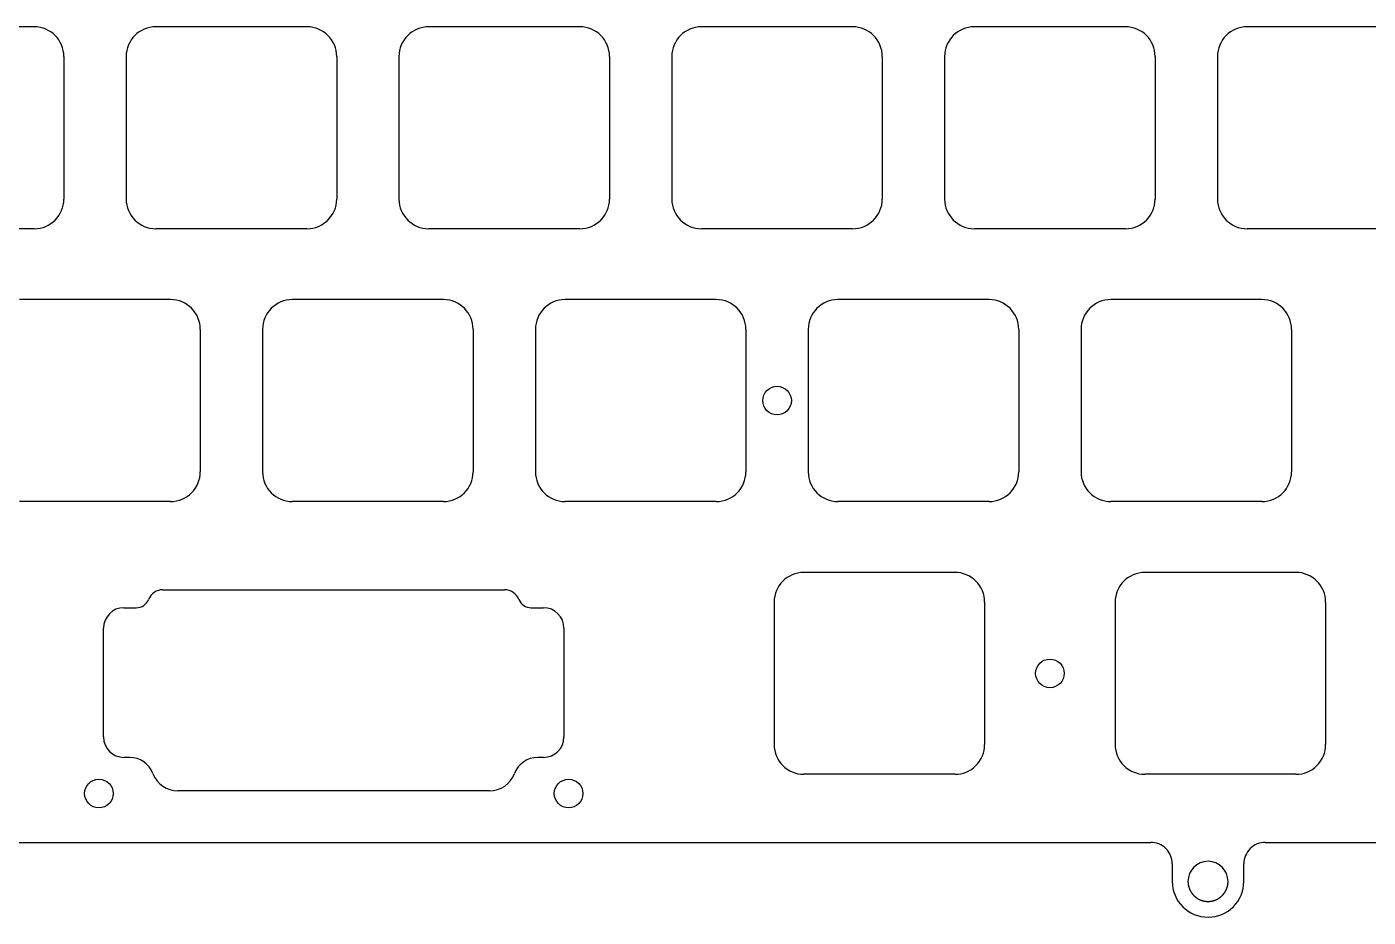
# Model space of a CAD drawing. Header units: millimetres. Extents: x -10 to 277, y -93 to 22.
# Drawn here: x 133.3 to 227, y -93.2 to -31 of the extents above; entities that cross this region are included whole.
import ezdxf

# ---------------------------------------------------------------- set-up
doc = ezdxf.new("R2010")
doc.units = ezdxf.units.MM
doc.layers.add('Edge.Cuts', color=53, linetype='CONTINUOUS', true_color=0xc8a339)

msp = doc.modelspace()

# ---------------------------------------------------------------- linework, layer by layer
at = {"layer": 'Edge.Cuts', "linetype": 'CONTINUOUS'}
for p, q in [((133.8625, -31.05), (123.3125, -31.05)), ((152.9125, -31.05), (142.3625, -31.05)), ((171.9625, -31.05), (161.4125, -31.05)), ((191.0125, -31.05), (180.4625, -31.05)), ((210.0625, -31.05), (199.5125, -31.05)), ((229.1125, -31.05), (218.5625, -31.05)), ((135.9375, -33.125), (135.9375, -43.075)), ((140.2875, -33.125), (140.2875, -43.075)), ((154.9875, -33.125), (154.9875, -43.075)), ((159.3375, -33.125), (159.3375, -43.075)), ((174.0375, -33.125), (174.0375, -43.075)), ((178.3875, -33.125), (178.3875, -43.075)), ((193.0875, -33.125), (193.0875, -43.075)), ((197.4375, -33.125), (197.4375, -43.075)), ((212.1375, -33.125), (212.1375, -43.075)), ((216.4875, -33.125), (216.4875, -43.075)), ((133.8625, -45.15), (123.3125, -45.15)), ((152.9125, -45.15), (142.3625, -45.15)), ((171.9625, -45.15), (161.4125, -45.15)), ((191.0125, -45.15), (180.4625, -45.15)), ((210.0625, -45.15), (199.5125, -45.15)), ((229.1125, -45.15), (218.5625, -45.15)), ((143.3875, -50.1), (132.8375, -50.1)), ((162.4375, -50.1), (151.8875, -50.1)), ((181.4875, -50.1), (170.9375, -50.1)), ((200.5375, -50.1), (189.9875, -50.1)), ((219.5875, -50.1), (209.0375, -50.1)), ((145.4625, -52.175), (145.4625, -62.125)), ((149.8125, -52.175), (149.8125, -62.125)), ((164.5125, -52.175), (164.5125, -62.125)), ((168.8625, -52.175), (168.8625, -62.125)), ((183.5625, -52.175), (183.5625, -62.125)), ((187.9125, -52.175), (187.9125, -62.125)), ((202.6125, -52.175), (202.6125, -62.125)), ((206.9625, -52.175), (206.9625, -62.125)), ((221.6625, -52.175), (221.6625, -62.125)), ((143.3875, -64.2), (132.8375, -64.2)), ((162.4375, -64.2), (151.8875, -64.2)), ((181.4875, -64.2), (170.9375, -64.2)), ((200.5375, -64.2), (189.9875, -64.2)), ((219.5875, -64.2), (209.0375, -64.2)), ((54.8705, -88), (211.8295, -88)), ((219.8295, -88), (270.6, -88)), ((213.3295, -89.5), (213.3295, -90.725023)), ((218.3295, -90.725023), (218.3295, -89.5)), ((214.4295, -90.725023), (214.42951, -90.730399)), ((214.42951, -90.730399), (214.42954, -90.735796)), ((214.42954, -90.735796), (214.429591, -90.741159)), ((214.429591, -90.741159), (214.429661, -90.746542)), ((214.429661, -90.746542), (214.429752, -90.751893)), ((214.429752, -90.751893), (214.429863, -90.757263)), ((214.429863, -90.757263), (214.429993, -90.762601)), ((214.429993, -90.762601), (214.430145, -90.76796)), ((214.430145, -90.76796), (214.430315, -90.773287)), ((214.430315, -90.773287), (214.430506, -90.778633)), ((214.430506, -90.778633), (214.430717, -90.78395)), ((214.430717, -90.78395), (214.430948, -90.789285)), ((214.430948, -90.789285), (214.431198, -90.794592)), ((214.431198, -90.794592), (214.43147, -90.799917)), ((214.43147, -90.799917), (214.43176, -90.805214)), ((214.43176, -90.805214), (214.432071, -90.810528)), ((214.432071, -90.810528), (214.432401, -90.815816)), ((214.432401, -90.815816), (214.432752, -90.821121)), ((214.432752, -90.821121), (214.433122, -90.8264)), ((214.433122, -90.8264), (214.433513, -90.831696)), ((214.433513, -90.831696), (214.433922, -90.836967)), ((214.433922, -90.836967), (214.434353, -90.842254)), ((214.434353, -90.842254), (214.434802, -90.847517)), ((214.434802, -90.847517), (214.435273, -90.852796)), ((217.223181, -90.858647), (217.224139, -90.848191)), ((217.224139, -90.848191), (217.225017, -90.837722)), ((217.225017, -90.837722), (217.225817, -90.827239)), ((217.225817, -90.827239), (217.226539, -90.816741)), ((217.226539, -90.816741), (217.227182, -90.806228)), ((217.227182, -90.806228), (217.227747, -90.795698)), ((217.227747, -90.795698), (217.228233, -90.785151)), ((217.228233, -90.785151), (217.22864, -90.774586)), ((217.22864, -90.774586), (217.228969, -90.764002)), ((217.228969, -90.764002), (217.229219, -90.753399)), ((217.229219, -90.753399), (217.22939, -90.742774)), ((217.22939, -90.742774), (217.229482, -90.732127)), ((217.229482, -90.732127), (217.2295, -90.725023)), ((214.435273, -90.852796), (214.435762, -90.858052)), ((214.435762, -90.858052), (214.436272, -90.863323)), ((214.436272, -90.863323), (214.436801, -90.868571)), ((214.436801, -90.868571), (214.437351, -90.873834)), ((214.437351, -90.873834), (214.437919, -90.879076)), ((214.437919, -90.879076), (214.43851, -90.884332)), ((214.43851, -90.884332), (214.439117, -90.889566)), ((214.439117, -90.889566), (214.439747, -90.894816)), ((214.439747, -90.894816), (214.440395, -90.900044)), ((214.440395, -90.900044), (214.441065, -90.905287)), ((214.441065, -90.905287), (214.441752, -90.910509)), ((214.441752, -90.910509), (214.442462, -90.915746)), ((214.442462, -90.915746), (214.443189, -90.920962)), ((214.443189, -90.920962), (214.443939, -90.926192)), ((214.443939, -90.926192), (214.444706, -90.931403)), ((214.444706, -90.931403), (214.445495, -90.936628)), ((214.445495, -90.936628), (214.446302, -90.941834)), ((214.446302, -90.941834), (214.447131, -90.947053)), ((214.447131, -90.947053), (214.447978, -90.952253)), ((214.447978, -90.952253), (214.448848, -90.957467)), ((214.448848, -90.957467), (214.449734, -90.962663)), ((214.449734, -90.962663), (214.450644, -90.967872)), ((214.450644, -90.967872), (214.45157, -90.973063)), ((214.45157, -90.973063), (214.45252, -90.978267)), ((214.45252, -90.978267), (214.453486, -90.983454)), ((214.453486, -90.983454), (214.454476, -90.988653)), ((214.454476, -90.988653), (214.455483, -90.993836)), ((214.455483, -90.993836), (214.456512, -90.99903)), ((214.456512, -90.99903), (214.457559, -91.004209)), ((214.457559, -91.004209), (214.458629, -91.0094)), ((214.458629, -91.0094), (214.459716, -91.014575)), ((214.459716, -91.014575), (214.460827, -91.019761)), ((214.460827, -91.019761), (214.461954, -91.024933)), ((214.461954, -91.024933), (214.463105, -91.030115)), ((214.463105, -91.030115), (214.464272, -91.035283)), ((214.464272, -91.035283), (214.465463, -91.040462)), ((214.465463, -91.040462), (214.466672, -91.045627)), ((214.466672, -91.045627), (214.467903, -91.050802)), ((214.467903, -91.050802), (214.469152, -91.055964)), ((214.469152, -91.055964), (214.470424, -91.061136)), ((214.470424, -91.061136), (214.471714, -91.066295)), ((214.471714, -91.066295), (214.473026, -91.071464)), ((214.473026, -91.071464), (214.474357, -91.076619)), ((214.474357, -91.076619), (214.47571, -91.081786)), ((214.47571, -91.081786), (214.477081, -91.086939)), ((214.477081, -91.086939), (214.478476, -91.092102)), ((214.478476, -91.092102), (214.479887, -91.097253)), ((214.479887, -91.097253), (214.481323, -91.102413)), ((214.481323, -91.102413), (214.482776, -91.107562)), ((214.482776, -91.107562), (214.484252, -91.11272)), ((214.484252, -91.11272), (214.4855, -91.117023)), ((214.4855, -91.117023), (214.486993, -91.122108)), ((214.486993, -91.122108), (214.488511, -91.127202)), ((214.488511, -91.127202), (214.490043, -91.132277)), ((214.490043, -91.132277), (214.4916, -91.137361)), ((214.4916, -91.137361), (214.493171, -91.142425)), ((214.493171, -91.142425), (214.494766, -91.147498)), ((214.494766, -91.147498), (214.496376, -91.152551)), ((214.496376, -91.152551), (214.498009, -91.157613)), ((214.498009, -91.157613), (214.499657, -91.162654)), ((214.499657, -91.162654), (214.501329, -91.167703)), ((214.501329, -91.167703), (214.503016, -91.172732)), ((214.503016, -91.172732), (214.504726, -91.177769)), ((214.504726, -91.177769), (214.506451, -91.182785)), ((214.506451, -91.182785), (214.508199, -91.187808)), ((214.508199, -91.187808), (214.509961, -91.192811)), ((214.509961, -91.192811), (214.511748, -91.197821)), ((214.511748, -91.197821), (214.513548, -91.20281)), ((214.513548, -91.20281), (214.515372, -91.207805)), ((214.515372, -91.207805), (214.517209, -91.21278)), ((214.517209, -91.21278), (214.519071, -91.217761)), ((214.519071, -91.217761), (214.520946, -91.222722)), ((214.520946, -91.222722), (214.522845, -91.227688)), ((214.522845, -91.227688), (214.524757, -91.232633)), ((214.524757, -91.232633), (214.526693, -91.237584)), ((214.526693, -91.237584), (214.528643, -91.242514)), ((214.528643, -91.242514), (214.530616, -91.247449)), ((214.530616, -91.247449), (214.532603, -91.252363)), ((214.532603, -91.252363), (214.534613, -91.257282)), ((214.534613, -91.257282), (214.536636, -91.262181)), ((214.536636, -91.262181), (214.538683, -91.267083)), ((214.538683, -91.267083), (214.540743, -91.271965)), ((214.540743, -91.271965), (214.542827, -91.276851)), ((214.542827, -91.276851), (214.544923, -91.281717)), ((214.544923, -91.281717), (214.547043, -91.286586)), ((214.547043, -91.286586), (214.549176, -91.291434)), ((214.549176, -91.291434), (214.551333, -91.296286)), ((214.551333, -91.296286), (214.553502, -91.301117)), ((214.553502, -91.301117), (214.555695, -91.305951)), ((214.555695, -91.305951), (214.5579, -91.310765)), ((214.5579, -91.310765), (214.560129, -91.315581)), ((214.560129, -91.315581), (214.562371, -91.320377)), ((214.562371, -91.320377), (214.564635, -91.325176)), ((214.564635, -91.325176), (214.566913, -91.329954)), ((214.566913, -91.329954), (214.569214, -91.334734)), ((214.569214, -91.334734), (214.571527, -91.339494)), ((214.571527, -91.339494), (214.573863, -91.344255)), ((214.573863, -91.344255), (214.576212, -91.348997)), ((214.576212, -91.348997), (214.578584, -91.35374)), ((214.578584, -91.35374), (214.580969, -91.358463)), ((214.580969, -91.358463), (214.583376, -91.363187)), ((214.583376, -91.363187), (214.585796, -91.367891)), ((214.585796, -91.367891), (214.58824, -91.372596)), ((214.58824, -91.372596), (214.590695, -91.377281)), ((214.590695, -91.377281), (214.593173, -91.381968)), ((214.593173, -91.381968), (214.595664, -91.386634)), ((214.595664, -91.386634), (214.598178, -91.3913)), ((214.598178, -91.3913), (214.600704, -91.395947)), ((214.600704, -91.395947), (214.603253, -91.400594)), ((214.603253, -91.400594), (214.605813, -91.405221)), ((214.605813, -91.405221), (214.608398, -91.409849)), ((214.608398, -91.409849), (214.610993, -91.414457)), ((214.610993, -91.414457), (214.613612, -91.419064)), ((214.613612, -91.419064), (214.616243, -91.423652)), ((214.616243, -91.423652), (214.618897, -91.42824)), ((214.618897, -91.42824), (214.621563, -91.432808)), ((214.621563, -91.432808), (214.624252, -91.437376)), ((214.624252, -91.437376), (214.626952, -91.441924)), ((214.626952, -91.441924), (214.629676, -91.446471)), ((214.629676, -91.446471), (214.632411, -91.451)), ((214.632411, -91.451), (214.63517, -91.455527)), ((214.63517, -91.455527), (214.63794, -91.460035)), ((214.63794, -91.460035), (214.640733, -91.464541)), ((214.640733, -91.464541), (214.643537, -91.469029)), ((214.643537, -91.469029), (214.646365, -91.473515)), ((214.646365, -91.473515), (214.649204, -91.477983)), ((214.649204, -91.477983), (214.652066, -91.482448)), ((214.652066, -91.482448), (214.65494, -91.486895)), ((214.65494, -91.486895), (214.657836, -91.49134)), ((214.657836, -91.49134), (214.660744, -91.495766)), ((214.660744, -91.495766), (214.663675, -91.50019)), ((214.663675, -91.50019), (214.666618, -91.504596)), ((214.666618, -91.504596), (214.669583, -91.508999)), ((214.669583, -91.508999), (214.67256, -91.513384)), ((214.67256, -91.513384), (214.67556, -91.517766)), ((214.67556, -91.517766), (214.678572, -91.52213)), ((214.678572, -91.52213), (214.681606, -91.526492)), ((214.681606, -91.526492), (214.684651, -91.530835)), ((214.684651, -91.530835), (214.68772, -91.535175)), ((214.68772, -91.535175), (214.6908, -91.539497)), ((214.6908, -91.539497), (214.693902, -91.543816)), ((214.693902, -91.543816), (214.697017, -91.548117)), ((214.697017, -91.548117), (214.700154, -91.552416)), ((214.700154, -91.552416), (214.703302, -91.556695)), ((214.703302, -91.556695), (214.706473, -91.560972)), ((214.706473, -91.560972), (214.7095, -91.565023)), ((214.7095, -91.565023), (214.712627, -91.569176)), ((214.712627, -91.569176), (214.715777, -91.573326)), ((214.715777, -91.573326), (214.718944, -91.577464)), ((214.718944, -91.577464), (214.722133, -91.581599)), ((214.722133, -91.581599), (214.725338, -91.585723)), ((214.725338, -91.585723), (214.728566, -91.589842)), ((214.728566, -91.589842), (214.73181, -91.593949)), ((214.73181, -91.593949), (214.735075, -91.598052)), ((214.735075, -91.598052), (214.738357, -91.602142)), ((214.738357, -91.602142), (214.74166, -91.606228)), ((214.74166, -91.606228), (214.744979, -91.610301)), ((214.744979, -91.610301), (214.74832, -91.614368)), ((214.74832, -91.614368), (214.751675, -91.618423)), ((214.751675, -91.618423), (214.755052, -91.622472)), ((214.755052, -91.622472), (214.758443, -91.626507)), ((214.758443, -91.626507), (214.761856, -91.630536)), ((214.761856, -91.630536), (214.765283, -91.634551)), ((214.765283, -91.634551), (214.768732, -91.63856)), ((214.768732, -91.63856), (214.772194, -91.642554)), ((214.772194, -91.642554), (214.775677, -91.646543)), ((214.775677, -91.646543), (214.779174, -91.650516)), ((214.779174, -91.650516), (214.782692, -91.654482)), ((214.782692, -91.654482), (214.786222, -91.658433)), ((214.786222, -91.658433), (214.789774, -91.662377)), ((214.789774, -91.662377), (214.793338, -91.666305)), ((214.793338, -91.666305), (214.796923, -91.670227)), ((214.796923, -91.670227), (214.80052, -91.674131)), ((214.80052, -91.674131), (214.804138, -91.678029)), ((214.804138, -91.678029), (214.807767, -91.68191)), ((214.807767, -91.68191), (214.811417, -91.685783)), ((214.811417, -91.685783), (214.815078, -91.68964)), ((214.815078, -91.68964), (214.81876, -91.693488)), ((214.81876, -91.693488), (214.822453, -91.697319)), ((214.822453, -91.697319), (214.826166, -91.701142)), ((214.826166, -91.701142), (214.829889, -91.704948)), ((214.829889, -91.704948), (214.833633, -91.708745)), ((214.833633, -91.708745), (214.837387, -91.712524)), ((214.837387, -91.712524), (214.841161, -91.716295)), ((214.841161, -91.716295), (214.844945, -91.720047)), ((214.844945, -91.720047), (214.848748, -91.72379)), ((214.848748, -91.72379), (214.852562, -91.727515)), ((214.852562, -91.727515), (214.856395, -91.731232)), ((214.856395, -91.731232), (214.860237, -91.734929)), ((214.860237, -91.734929), (214.864098, -91.738617)), ((214.864098, -91.738617), (214.867969, -91.742286)), ((214.867969, -91.742286), (214.871859, -91.745945)), ((214.871859, -91.745945), (214.875757, -91.749585)), ((214.875757, -91.749585), (214.879675, -91.753216)), ((214.879675, -91.753216), (214.883601, -91.756827)), ((214.883601, -91.756827), (214.887546, -91.760428)), ((214.887546, -91.760428), (214.891499, -91.76401)), ((214.891499, -91.76401), (214.895471, -91.767581)), ((214.895471, -91.767581), (214.899451, -91.771132)), ((214.899451, -91.771132), (214.903449, -91.774674)), ((214.903449, -91.774674), (214.907455, -91.778194)), ((214.907455, -91.778194), (214.911479, -91.781705)), ((214.911479, -91.781705), (214.915511, -91.785195)), ((214.915511, -91.785195), (214.91956, -91.788675)), ((214.91956, -91.788675), (214.923617, -91.792134)), ((216.732485, -91.794588), (216.740587, -91.787692)), ((216.740587, -91.787692), (216.748638, -91.780733)), ((216.748638, -91.780733), (216.756638, -91.773713)), ((216.756638, -91.773713), (216.764586, -91.766633)), ((216.764586, -91.766633), (216.772482, -91.759492)), ((216.772482, -91.759492), (216.780325, -91.752292)), ((216.780325, -91.752292), (216.788112, -91.745034)), ((216.788112, -91.745034), (216.795845, -91.737718)), ((216.795845, -91.737718), (216.803521, -91.730346)), ((216.803521, -91.730346), (216.81114, -91.722918)), ((216.81114, -91.722918), (216.818701, -91.715436)), ((216.818701, -91.715436), (216.826202, -91.7079)), ((216.826202, -91.7079), (216.833644, -91.700311)), ((216.833644, -91.700311), (216.841024, -91.692671)), ((216.841024, -91.692671), (216.848342, -91.68498)), ((216.848342, -91.68498), (216.855597, -91.67724)), ((216.855597, -91.67724), (216.862788, -91.669451)), ((216.862788, -91.669451), (216.869914, -91.661616)), ((216.869914, -91.661616), (216.876973, -91.653735)), ((216.876973, -91.653735), (216.883965, -91.645809)), ((216.883965, -91.645809), (216.890889, -91.637841)), ((216.890889, -91.637841), (216.897743, -91.62983)), ((216.897743, -91.62983), (216.904527, -91.62178)), ((216.904527, -91.62178), (216.911239, -91.61369)), ((216.911239, -91.61369), (216.917879, -91.605563)), ((216.917879, -91.605563), (216.924445, -91.5974)), ((216.924445, -91.5974), (216.930936, -91.589203)), ((216.930936, -91.589203), (216.937352, -91.580973)), ((216.937352, -91.580973), (216.943691, -91.572711)), ((216.943691, -91.572711), (216.9495, -91.565023)), ((216.9495, -91.565023), (216.95583, -91.556516)), ((216.95583, -91.556516), (216.962092, -91.547968)), ((216.962092, -91.547968), (216.968286, -91.539377)), ((216.968286, -91.539377), (216.974411, -91.530746)), ((216.974411, -91.530746), (216.980468, -91.522073)), ((216.980468, -91.522073), (216.986457, -91.513359)), ((216.986457, -91.513359), (216.992377, -91.504603)), ((216.992377, -91.504603), (216.998228, -91.495807)), ((216.998228, -91.495807), (217.004011, -91.486971)), ((217.004011, -91.486971), (217.009725, -91.478093)), ((217.009725, -91.478093), (217.015371, -91.469176)), ((217.015371, -91.469176), (217.020947, -91.460218)), ((217.020947, -91.460218), (217.026455, -91.45122)), ((217.026455, -91.45122), (217.031893, -91.442183)), ((217.031893, -91.442183), (217.037262, -91.433106)), ((217.037262, -91.433106), (217.042562, -91.423989)), ((217.042562, -91.423989), (217.047793, -91.414834)), ((217.047793, -91.414834), (217.052953, -91.40564)), ((217.052953, -91.40564), (217.058045, -91.396408)), ((217.058045, -91.396408), (217.063066, -91.387137)), ((217.063066, -91.387137), (217.068017, -91.377828)), ((217.068017, -91.377828), (217.072898, -91.368482)), ((217.072898, -91.368482), (217.077708, -91.359099)), ((217.077708, -91.359099), (217.082448, -91.349679)), ((217.082448, -91.349679), (217.087117, -91.340222)), ((217.087117, -91.340222), (217.091715, -91.33073)), ((217.091715, -91.33073), (217.096242, -91.321201)), ((217.096242, -91.321201), (217.100697, -91.311638)), ((217.100697, -91.311638), (217.105081, -91.30204)), ((217.105081, -91.30204), (217.109392, -91.292407)), ((217.109392, -91.292407), (217.113632, -91.282741)), ((217.113632, -91.282741), (217.117799, -91.273042)), ((217.117799, -91.273042), (217.121894, -91.26331)), ((217.121894, -91.26331), (217.125915, -91.253546)), ((217.125915, -91.253546), (217.129864, -91.243751)), ((217.129864, -91.243751), (217.133739, -91.233925)), ((217.133739, -91.233925), (217.13754, -91.22407)), ((217.13754, -91.22407), (217.141268, -91.214185)), ((217.141268, -91.214185), (217.144921, -91.204271)), ((217.144921, -91.204271), (217.148499, -91.19433)), ((217.148499, -91.19433), (217.152002, -91.184362)), ((217.152002, -91.184362), (217.15543, -91.174369)), ((217.15543, -91.174369), (217.158783, -91.16435)), ((217.158783, -91.16435), (217.16206, -91.154307)), ((217.16206, -91.154307), (217.16526, -91.144242)), ((217.16526, -91.144242), (217.168384, -91.134155)), ((217.168384, -91.134155), (217.171431, -91.124047)), ((217.171431, -91.124047), (217.1735, -91.117023)), ((217.1735, -91.117023), (217.176451, -91.106762)), ((217.176451, -91.106762), (217.179321, -91.096496)), ((217.179321, -91.096496), (217.182109, -91.086227)), ((217.182109, -91.086227), (217.184816, -91.075954)), ((217.184816, -91.075954), (217.187442, -91.065676)), ((217.187442, -91.065676), (217.189987, -91.055393)), ((217.189987, -91.055393), (217.192451, -91.045105)), ((217.192451, -91.045105), (217.194835, -91.034811)), ((217.194835, -91.034811), (217.197138, -91.024512)), ((217.197138, -91.024512), (217.199361, -91.014206)), ((217.199361, -91.014206), (217.201505, -91.003894)), ((217.201505, -91.003894), (217.203568, -90.993576)), ((217.203568, -90.993576), (217.205552, -90.98325)), ((217.205552, -90.98325), (217.207456, -90.972917)), ((217.207456, -90.972917), (217.20928, -90.962576)), ((217.20928, -90.962576), (217.211026, -90.952227)), ((217.211026, -90.952227), (217.212692, -90.941869)), ((217.212692, -90.941869), (217.214279, -90.931503)), ((217.214279, -90.931503), (217.215787, -90.921127)), ((217.215787, -90.921127), (217.217216, -90.910741)), ((217.217216, -90.910741), (217.218567, -90.900345)), ((217.218567, -90.900345), (217.219838, -90.889938)), ((217.219838, -90.889938), (217.221031, -90.879519)), ((217.221031, -90.879519), (217.222146, -90.869089)), ((217.222146, -90.869089), (217.223181, -90.858647)), ((214.923617, -91.792134), (214.927692, -91.795582)), ((214.927692, -91.795582), (214.931773, -91.799009)), ((214.931773, -91.799009), (214.935873, -91.802426)), ((214.935873, -91.802426), (214.939979, -91.805822)), ((214.939979, -91.805822), (214.944103, -91.809206)), ((214.944103, -91.809206), (214.948233, -91.81257)), ((214.948233, -91.81257), (214.95238, -91.815922)), ((214.95238, -91.815922), (214.956534, -91.819253)), ((214.956534, -91.819253), (214.960705, -91.822572)), ((214.960705, -91.822572), (214.964882, -91.82587)), ((214.964882, -91.82587), (214.969076, -91.829157)), ((214.969076, -91.829157), (214.973275, -91.832422)), ((214.973275, -91.832422), (214.977492, -91.835675)), ((214.977492, -91.835675), (214.981714, -91.838907)), ((214.981714, -91.838907), (214.985953, -91.842127)), ((214.985953, -91.842127), (214.990197, -91.845325)), ((214.990197, -91.845325), (214.994458, -91.848511)), ((214.994458, -91.848511), (214.998724, -91.851676)), ((214.998724, -91.851676), (215.003007, -91.854828)), ((215.003007, -91.854828), (215.007293, -91.857958)), ((215.007293, -91.857958), (215.011597, -91.861076)), ((215.011597, -91.861076), (215.015905, -91.864172)), ((215.015905, -91.864172), (215.02023, -91.867255)), ((215.02023, -91.867255), (215.024558, -91.870317)), ((215.024558, -91.870317), (215.028904, -91.873365)), ((215.028904, -91.873365), (215.033252, -91.876392)), ((215.033252, -91.876392), (215.037618, -91.879406)), ((215.037618, -91.879406), (215.041986, -91.882398)), ((215.041986, -91.882398), (215.046372, -91.885376)), ((215.046372, -91.885376), (215.05076, -91.888333)), ((215.05076, -91.888333), (215.055165, -91.891277)), ((215.055165, -91.891277), (215.059572, -91.894198)), ((215.059572, -91.894198), (215.063996, -91.897106)), ((215.063996, -91.897106), (215.068423, -91.899992)), ((215.068423, -91.899992), (215.072866, -91.902864)), ((215.072866, -91.902864), (215.077311, -91.905715)), ((215.077311, -91.905715), (215.081773, -91.908551)), ((215.081773, -91.908551), (215.086237, -91.911366)), ((215.086237, -91.911366), (215.090716, -91.914166)), ((215.090716, -91.914166), (215.095199, -91.916945)), ((215.095199, -91.916945), (215.099696, -91.91971)), ((215.099696, -91.91971), (215.104196, -91.922452)), ((215.104196, -91.922452), (215.108712, -91.92518)), ((215.108712, -91.92518), (215.113229, -91.927887)), ((215.113229, -91.927887), (215.117762, -91.930579)), ((215.117762, -91.930579), (215.122297, -91.933249)), ((215.122297, -91.933249), (215.126847, -91.935905)), ((215.126847, -91.935905), (215.131399, -91.938538)), ((215.131399, -91.938538), (215.135966, -91.941157)), ((215.135966, -91.941157), (215.140535, -91.943754)), ((215.140535, -91.943754), (215.145119, -91.946337)), ((215.145119, -91.946337), (215.149704, -91.948897)), ((215.149704, -91.948897), (215.154305, -91.951443)), ((215.154305, -91.951443), (215.158907, -91.953966)), ((215.158907, -91.953966), (215.163523, -91.956475)), ((215.163523, -91.956475), (215.170676, -91.960317)), ((215.170676, -91.960317), (215.17532, -91.962782)), ((215.17532, -91.962782), (215.179977, -91.965232)), ((215.179977, -91.965232), (215.184646, -91.967665)), ((215.184646, -91.967665), (215.189328, -91.970083)), ((215.189328, -91.970083), (215.19402, -91.972483)), ((215.19402, -91.972483), (215.198726, -91.974868)), ((215.198726, -91.974868), (215.203442, -91.977236)), ((215.203442, -91.977236), (215.208171, -91.979587)), ((215.208171, -91.979587), (215.21291, -91.981921)), ((215.21291, -91.981921), (215.217662, -91.98424)), ((215.217662, -91.98424), (215.222422, -91.98654)), ((215.222422, -91.98654), (215.227196, -91.988824)), ((215.227196, -91.988824), (215.231978, -91.99109)), ((215.231978, -91.99109), (215.236772, -91.99334)), ((215.236772, -91.99334), (215.241575, -91.995572)), ((215.241575, -91.995572), (215.24639, -91.997787)), ((215.24639, -91.997787), (215.251212, -91.999983)), ((215.251212, -91.999983), (215.256047, -92.002163)), ((215.256047, -92.002163), (215.260888, -92.004325)), ((215.260888, -92.004325), (215.265742, -92.00647)), ((215.265742, -92.00647), (215.270602, -92.008595)), ((215.270602, -92.008595), (215.275474, -92.010704)), ((215.275474, -92.010704), (215.280352, -92.012794)), ((215.280352, -92.012794), (215.285241, -92.014867)), ((215.285241, -92.014867), (215.290136, -92.016921)), ((215.290136, -92.016921), (215.295043, -92.018958)), ((215.295043, -92.018958), (215.299954, -92.020975)), ((215.299954, -92.020975), (215.304877, -92.022975)), ((215.304877, -92.022975), (215.309804, -92.024955)), ((215.309804, -92.024955), (215.314743, -92.026918)), ((215.314743, -92.026918), (215.319685, -92.028862)), ((215.319685, -92.028862), (215.324638, -92.030787)), ((215.324638, -92.030787), (215.329595, -92.032693)), ((215.329595, -92.032693), (215.334563, -92.034582)), ((215.334563, -92.034582), (215.339533, -92.03645)), ((215.339533, -92.03645), (215.344514, -92.038301)), ((215.344514, -92.038301), (215.349498, -92.040131)), ((215.349498, -92.040131), (215.354492, -92.041944)), ((215.354492, -92.041944), (215.359488, -92.043737)), ((215.359488, -92.043737), (215.364494, -92.045511)), ((215.364494, -92.045511), (215.369502, -92.047265)), ((215.369502, -92.047265), (215.37452, -92.049001)), ((215.37452, -92.049001), (215.379539, -92.050717)), ((215.379539, -92.050717), (215.384568, -92.052415)), ((215.384568, -92.052415), (215.389598, -92.054091)), ((215.389598, -92.054091), (215.394637, -92.05575)), ((215.394637, -92.05575), (215.399677, -92.057388)), ((215.399677, -92.057388), (215.404726, -92.059008)), ((215.404726, -92.059008), (215.409775, -92.060607)), ((215.409775, -92.060607), (215.414833, -92.062188)), ((215.414833, -92.062188), (215.41989, -92.063747)), ((215.41989, -92.063747), (215.424957, -92.065289)), ((215.424957, -92.065289), (215.430023, -92.066809)), ((215.430023, -92.066809), (215.435097, -92.068311)), ((215.435097, -92.068311), (215.44017, -92.069791)), ((215.44017, -92.069791), (215.445252, -92.071254)), ((215.445252, -92.071254), (215.450332, -92.072695)), ((215.450332, -92.072695), (215.455421, -92.074117)), ((215.455421, -92.074117), (215.460507, -92.075518)), ((215.460507, -92.075518), (215.465602, -92.076901)), ((215.465602, -92.076901), (215.470694, -92.078262)), ((215.470694, -92.078262), (215.475795, -92.079605)), ((215.475795, -92.079605), (215.484884, -92.081946)), ((215.484884, -92.081946), (215.495077, -92.084493)), ((215.495077, -92.084493), (215.505303, -92.086967)), ((215.505303, -92.086967), (215.515561, -92.089365)), ((215.515561, -92.089365), (215.525849, -92.091688)), ((215.525849, -92.091688), (215.536165, -92.093936)), ((215.536165, -92.093936), (215.546509, -92.096108)), ((215.546509, -92.096108), (215.556878, -92.098204)), ((215.556878, -92.098204), (215.562072, -92.099223)), ((215.562072, -92.099223), (215.567272, -92.100222)), ((215.567272, -92.100222), (215.572477, -92.101203)), ((215.572477, -92.101203), (215.577688, -92.102164)), ((215.577688, -92.102164), (215.582904, -92.103106)), ((215.582904, -92.103106), (215.588126, -92.104028)), ((215.588126, -92.104028), (215.593352, -92.104931)), ((215.593352, -92.104931), (215.598583, -92.105814)), ((215.598583, -92.105814), (215.603819, -92.106678)), ((215.603819, -92.106678), (215.609059, -92.107523)), ((215.609059, -92.107523), (215.614303, -92.108348)), ((215.614303, -92.108348), (215.619551, -92.109153)), ((215.619551, -92.109153), (215.624803, -92.109938)), ((215.624803, -92.109938), (215.630059, -92.110704)), ((215.630059, -92.110704), (215.635318, -92.11145)), ((215.635318, -92.11145), (215.64058, -92.112177)), ((215.64058, -92.112177), (215.645845, -92.112883)), ((215.645845, -92.112883), (215.651114, -92.11357)), ((215.651114, -92.11357), (215.656384, -92.114237)), ((215.656384, -92.114237), (215.661658, -92.114884)), ((215.661658, -92.114884), (215.666933, -92.115511)), ((215.666933, -92.115511), (215.672212, -92.116119)), ((215.672212, -92.116119), (215.677491, -92.116706)), ((215.677491, -92.116706), (215.682773, -92.117273)), ((215.682773, -92.117273), (215.688055, -92.117821)), ((215.688055, -92.117821), (215.69334, -92.118349)), ((215.69334, -92.118349), (215.698625, -92.118856)), ((215.698625, -92.118856), (215.703913, -92.119344)), ((215.703913, -92.119344), (215.709199, -92.119811)), ((215.709199, -92.119811), (215.714488, -92.120259)), ((215.714488, -92.120259), (215.719776, -92.120686)), ((215.719776, -92.120686), (215.725066, -92.121093)), ((215.725066, -92.121093), (215.730353, -92.121481)), ((215.730353, -92.121481), (215.735643, -92.121848)), ((215.735643, -92.121848), (215.740931, -92.122195)), ((215.740931, -92.122195), (215.74622, -92.122522)), ((215.74622, -92.122522), (215.751506, -92.122829)), ((215.751506, -92.122829), (215.756794, -92.123116)), ((215.756794, -92.123116), (215.762078, -92.123383)), ((215.762078, -92.123383), (215.767364, -92.123629)), ((215.767364, -92.123629), (215.772646, -92.123856)), ((215.772646, -92.123856), (215.777929, -92.124062)), ((215.777929, -92.124062), (215.783207, -92.124249)), ((215.783207, -92.124249), (215.788486, -92.124415)), ((215.788486, -92.124415), (215.793761, -92.124561)), ((215.793761, -92.124561), (215.799036, -92.124687)), ((215.799036, -92.124687), (215.804306, -92.124793)), ((215.804306, -92.124793), (215.809576, -92.124879)), ((215.809576, -92.124879), (215.814841, -92.124945)), ((215.814841, -92.124945), (215.820106, -92.124991)), ((215.820106, -92.124991), (215.8295, -92.125023)), ((215.8295, -92.125023), (215.840005, -92.124983)), ((215.840005, -92.124983), (215.850522, -92.124863)), ((215.850522, -92.124863), (215.86105, -92.124663)), ((215.86105, -92.124663), (215.871588, -92.124383)), ((215.871588, -92.124383), (215.882135, -92.124022)), ((215.882135, -92.124022), (215.892689, -92.123582)), ((215.892689, -92.123582), (215.903249, -92.123061)), ((215.903249, -92.123061), (215.913813, -92.12246)), ((215.913813, -92.12246), (215.92438, -92.121778)), ((215.92438, -92.121778), (215.934949, -92.121017)), ((215.934949, -92.121017), (215.945518, -92.120175)), ((215.945518, -92.120175), (215.956085, -92.119253)), ((215.956085, -92.119253), (215.966649, -92.118251)), ((215.966649, -92.118251), (215.97721, -92.117169)), ((215.97721, -92.117169), (215.987764, -92.116008)), ((215.987764, -92.116008), (215.998311, -92.114767)), ((215.998311, -92.114767), (216.00885, -92.113446)), ((216.00885, -92.113446), (216.019378, -92.112046)), ((216.019378, -92.112046), (216.029894, -92.110567)), ((216.029894, -92.110567), (216.040397, -92.109009)), ((216.040397, -92.109009), (216.050885, -92.107372)), ((216.050885, -92.107372), (216.061357, -92.105657)), ((216.061357, -92.105657), (216.066587, -92.10477)), ((216.066587, -92.10477), (216.071812, -92.103864)), ((216.071812, -92.103864), (216.077032, -92.102938)), ((216.077032, -92.102938), (216.082247, -92.101993)), ((216.082247, -92.101993), (216.087456, -92.101028)), ((216.087456, -92.101028), (216.092661, -92.100044)), ((216.092661, -92.100044), (216.09786, -92.099041)), ((216.09786, -92.099041), (216.103053, -92.098019)), ((216.103053, -92.098019), (216.10824, -92.096977)), ((216.10824, -92.096977), (216.113421, -92.095916)), ((216.113421, -92.095916), (216.118595, -92.094836)), ((216.118595, -92.094836), (216.123764, -92.093737)), ((216.123764, -92.093737), (216.128925, -92.092619)), ((216.128925, -92.092619), (216.13408, -92.091482)), ((216.13408, -92.091482), (216.139227, -92.090326)), ((216.139227, -92.090326), (216.144367, -92.089151)), ((216.144367, -92.089151), (216.1495, -92.087958)), ((216.1495, -92.087958), (216.154626, -92.086745)), ((216.154626, -92.086745), (216.159742, -92.085514)), ((216.159742, -92.085514), (216.164852, -92.084264)), ((216.164852, -92.084264), (216.174115, -92.081946)), ((216.174115, -92.081946), (216.184296, -92.079319)), ((216.184296, -92.079319), (216.194467, -92.076612)), ((216.194467, -92.076612), (216.204627, -92.073826)), ((216.204627, -92.073826), (216.214775, -92.070959)), ((216.214775, -92.070959), (216.224909, -92.068014)), ((216.224909, -92.068014), (216.235029, -92.06499)), ((216.235029, -92.06499), (216.245133, -92.061887)), ((216.245133, -92.061887), (216.255221, -92.058706)), ((216.255221, -92.058706), (216.26529, -92.055446)), ((216.26529, -92.055446), (216.27534, -92.052109)), ((216.27534, -92.052109), (216.285369, -92.048695)), ((216.285369, -92.048695), (216.295377, -92.045204)), ((216.295377, -92.045204), (216.305361, -92.041636)), ((216.305361, -92.041636), (216.315321, -92.037992)), ((216.315321, -92.037992), (216.325256, -92.034272)), ((216.325256, -92.034272), (216.335163, -92.030477)), ((216.335163, -92.030477), (216.345043, -92.026607)), ((216.345043, -92.026607), (216.354893, -92.022663)), ((216.354893, -92.022663), (216.364711, -92.018646)), ((216.364711, -92.018646), (216.374498, -92.014555)), ((216.374498, -92.014555), (216.384251, -92.010392)), ((216.384251, -92.010392), (216.393969, -92.006156)), ((216.393969, -92.006156), (216.403651, -92.00185)), ((216.403651, -92.00185), (216.413295, -91.997473)), ((216.413295, -91.997473), (216.4229, -91.993025)), ((216.4229, -91.993025), (216.432465, -91.988509)), ((216.432465, -91.988509), (216.441988, -91.983924)), ((216.441988, -91.983924), (216.451467, -91.979271)), ((216.451467, -91.979271), (216.460902, -91.974551)), ((216.460902, -91.974551), (216.470291, -91.969764)), ((216.470291, -91.969764), (216.479632, -91.964912)), ((216.479632, -91.964912), (216.488323, -91.960317)), ((216.488323, -91.960317), (216.49754, -91.955356)), ((216.49754, -91.955356), (216.506724, -91.950322)), ((216.506724, -91.950322), (216.515877, -91.945215)), ((216.515877, -91.945215), (216.524995, -91.940035)), ((216.524995, -91.940035), (216.534081, -91.934782)), ((216.534081, -91.934782), (216.543132, -91.929456)), ((216.543132, -91.929456), (216.552149, -91.924059)), ((216.552149, -91.924059), (216.561131, -91.918589)), ((216.561131, -91.918589), (216.570077, -91.913048)), ((216.570077, -91.913048), (216.578987, -91.907435)), ((216.578987, -91.907435), (216.587861, -91.901751)), ((216.587861, -91.901751), (216.596697, -91.895996)), ((216.596697, -91.895996), (216.605495, -91.89017)), ((216.605495, -91.89017), (216.614255, -91.884274)), ((216.614255, -91.884274), (216.622976, -91.878308)), ((216.622976, -91.878308), (216.631657, -91.872273)), ((216.631657, -91.872273), (216.640297, -91.866169)), ((216.640297, -91.866169), (216.648897, -91.859996)), ((216.648897, -91.859996), (216.657455, -91.853754)), ((216.657455, -91.853754), (216.665971, -91.847445)), ((216.665971, -91.847445), (216.674444, -91.841068)), ((216.674444, -91.841068), (216.682873, -91.834625)), ((216.682873, -91.834625), (216.691257, -91.828115)), ((216.691257, -91.828115), (216.699597, -91.821539)), ((216.699597, -91.821539), (216.70789, -91.814898)), ((216.70789, -91.814898), (216.716136, -91.808192)), ((216.716136, -91.808192), (216.724335, -91.801422)), ((216.724335, -91.801422), (216.732485, -91.794588))]:
    msp.add_line(p, q, dxfattribs=at)
at = {"layer": 'Edge.Cuts', "linetype": 'Continuous'}
for p, q in [((198.15625, -69.15), (187.606249, -69.15)), ((221.96875, -69.15), (211.418749, -69.15)), ((142.85343, -70.363025), (166.70867, -70.363025)), ((140.13061, -71.615185), (140.99622, -71.615185)), ((168.56588, -71.615185), (169.43149, -71.615185)), ((185.53125, -71.225), (185.53125, -81.175001)), ((200.23125, -71.225), (200.23125, -81.175)), ((209.34375, -71.225), (209.34375, -81.175001)), ((224.04375, -71.225), (224.04375, -81.175)), ((138.70561, -80.641065), (138.70561, -73.040185)), ((170.85649, -73.040185), (170.85649, -80.641065)), ((140.53465, -82.066065), (140.13061, -82.066065)), ((169.43149, -82.066065), (169.02745, -82.066065)), ((198.15625, -83.25), (187.60625, -83.25)), ((221.96875, -83.25), (211.41875, -83.25)), ((165.65655, -84.402535), (143.90555, -84.402535))]:
    msp.add_line(p, q, dxfattribs=at)
at = {"layer": 'Edge.Cuts'}
for centre in [(185.7375, -57.15), (204.7875, -76.2), (138.38125, -84.590625), (171.18125, -84.590625)]:
    msp.add_circle(centre, 1, dxfattribs=at)
for centre, radius, start, end in [((133.8625, -33.125), 2.075, 0, 90), ((142.3625, -33.125), 2.075, 90, 180), ((152.9125, -33.125), 2.075, 0, 90), ((161.4125, -33.125), 2.075, 90, 180), ((171.9625, -33.125), 2.075, 0, 90), ((180.4625, -33.125), 2.075, 90, 180), ((191.0125, -33.125), 2.075, 0, 90), ((199.5125, -33.125), 2.075, 90, 180), ((210.0625, -33.125), 2.075, 0, 90), ((218.5625, -33.125), 2.075, 90, 180), ((133.8625, -43.075), 2.075, -90, 0), ((142.3625, -43.075), 2.075, -180, -90), ((152.9125, -43.075), 2.075, -90, 0), ((161.4125, -43.075), 2.075, -180, -90), ((171.9625, -43.075), 2.075, -90, 0), ((180.4625, -43.075), 2.075, -180, -90), ((191.0125, -43.075), 2.075, -90, 0), ((199.5125, -43.075), 2.075, -180, -90), ((210.0625, -43.075), 2.075, -90, 0), ((218.5625, -43.075), 2.075, -180, -90), ((143.3875, -52.175), 2.075, 0, 90), ((151.8875, -52.175), 2.075, 90, 180), ((162.4375, -52.175), 2.075, 0, 90), ((170.9375, -52.175), 2.075, 90, 180), ((181.4875, -52.175), 2.075, 0, 90), ((189.9875, -52.175), 2.075, 90, 180), ((200.5375, -52.175), 2.075, 0, 90), ((209.0375, -52.175), 2.075, 90, 180), ((219.5875, -52.175), 2.075, 0, 90), ((143.3875, -62.125), 2.075, -90, 0), ((151.8875, -62.125), 2.075, -180, -90), ((162.4375, -62.125), 2.075, -90, 0), ((170.9375, -62.125), 2.075, -180, -90), ((181.4875, -62.125), 2.075, -90, 0), ((189.9875, -62.125), 2.075, -180, -90), ((200.5375, -62.125), 2.075, -90, 0), ((209.0375, -62.125), 2.075, -180, -90), ((219.5875, -62.125), 2.075, -90, 0), ((187.6063, -71.225), 2.07505, 90.0014082, 180), ((198.1563, -71.225), 2.075, 0, 90.00138062), ((211.4188, -71.225), 2.07505, 90.0014082, 180), ((221.9688, -71.225), 2.075, 0, 90.00138062), ((140.996223, -70.686778), 0.928407, 269.99981486, 337.97740026), ((142.853436, -71.438014), 1.074989, 90.00031979, 157.97636435), ((166.70865, -71.438025), 1.075, 22.02389934, 89.99893403), ((168.56575, -70.686925), 0.92826, 202.01712759, 270.0080241), ((140.130611, -73.040186), 1.425001, 90.00004021, 179.99995979), ((169.43149, -73.040185), 1.425, 0, 90), ((140.130611, -80.641064), 1.425001, 180.00004021, 269.99995979), ((169.43145, -80.641025), 1.42504, 270.00160826, 359.99839174), ((187.6063, -81.175), 2.075, 180.00002761, 269.99861938), ((198.1563, -81.175), 2.07495, 269.99861935, 0), ((211.4188, -81.175), 2.075, 180.00002761, 269.99861938), ((221.9688, -81.175), 2.07495, 269.99861935, 0), ((140.53466, -83.790997), 1.724932, 20.54603836, 90.00033216), ((169.0275, -83.791065), 1.724999, 90.00166075, 159.45274057), ((143.905564, -82.527574), 1.874961, 200.5461953, 269.99957218), ((165.65663, -82.527685), 1.874847, 269.99755518, 339.45579401), ((211.829501, -89.499999), 1.499999, -0.0000382, 90.0000382), ((219.829497, -89.499997), 1.499997, -270.00011459, -179.99988541), ((215.8295, -90.725023), 1.4, 0, 180), ((215.8295, -90.725023), 2.5, -180, 0)]:
    msp.add_arc(centre, radius, start, end, dxfattribs=at)

doc.saveas('drawing.dxf')
